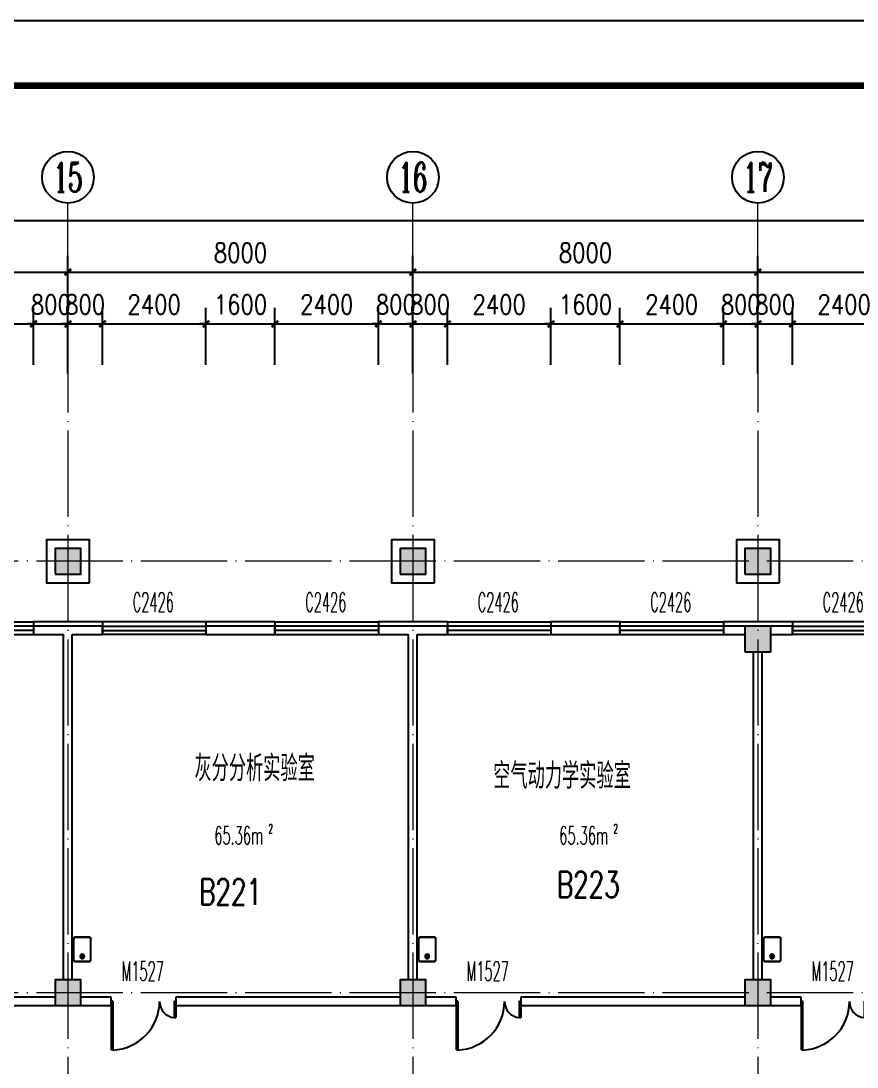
# Model space of a CAD drawing. Extents: x 1417642 to 3570900, y 124798 to 1191112.
# Drawn here: x 1547887 to 1567279, y 609646 to 633898 of the extents above; entities that cross this region are included whole.
import ezdxf
from ezdxf.enums import TextEntityAlignment as Align

# ---------------------------------------------------------------- set-up
doc = ezdxf.new("R2010")
doc.units = 0
doc.header["$LTSCALE"] = 1000
doc.header["$MEASUREMENT"] = 0
doc.linetypes.add('DOTE', pattern=[2.42, 2, -0.2, 0.02, -0.2])
doc.layers.get('0').update_dxf_attribs({"linetype": 'CONTINUOUS'})
doc.layers.get('Defpoints').update_dxf_attribs({"linetype": 'CONTINUOUS'})
for name, color, linetype in [('AXIS', 3, 'CONTINUOUS'), ('AXIS_TEXT', 7, 'CONTINUOUS'), ('COLUMN', 9, 'CONTINUOUS'), ('DOTE', 1, 'DOTE'), ('PUB_DIM', 3, 'CONTINUOUS'), ('PUB_HATCH', 8, 'CONTINUOUS'), ('PUB_TEXT', 40, 'CONTINUOUS'), ('PUB_TITLE', 4, 'CONTINUOUS'), ('SPACE', 7, 'CONTINUOUS'), ('SURFACE', 6, 'CONTINUOUS'), ('WALL', 4, 'CONTINUOUS'), ('WINDOW', 2, 'CONTINUOUS'), ('WINDOW_TEXT', 7, 'CONTINUOUS'), ('填充', 252, 'CONTINUOUS'), ('水点', 3, 'CONTINUOUS'), ('立面造型', 40, 'CONTINUOUS')]:
    doc.layers.add(name, color=color, linetype=linetype)
doc.styles.add('_TCH_AXIS', font='COMPLEX', dxfattribs={"bigfont": 'GBCBIG'})
doc.styles.add('_TCH_SPACE', font='ROMANS', dxfattribs={"width": 0.7, "height": 5, "bigfont": 'Z'})
doc.styles.add('_TCH_WINDOW', font='ROMANS.shx', dxfattribs={"width": 0.7, "height": 400, "bigfont": 'Z.shx'})
doc.styles.add('DIM_FONT', font='SIMPLEX.shx', dxfattribs={"width": 0.8})
doc.styles.get("Standard").update_dxf_attribs({"font": 'GBENOR', "bigfont": 'GBCBIG'})
doc.styles.add('Z', font='ROMANS', dxfattribs={"width": 0.7, "bigfont": 'Z'})
doc.dimstyles.new('DIMN150', dxfattribs={"dimscale": 1.5, "dimtxt": 300, "dimasz": 100, "dimexe": 250, "dimexo": 300, "dimgap": 150, "dimtad": 1, "dimdec": 0, "dimzin": 0, "dimdsep": 46, "dimtxsty": 'DIM_FONT', "dimblk": 'ARCHTICK', "dimcen": 0.09, "dimdle": 1.5, "dimclrt": 7, "dimazin": 2, "dimtfac": 1, "dimtdec": 0, "dimtix": 1, "dimtmove": 2, "dimatfit": 3, "dimldrblk": 'ARCHTICK', "dimfxl": 1, "dimtolj": 1, "dimtzin": 0, "dimarcsym": 0})

# ---------------------------------------------------------------- blocks, each defined once
blk = doc.blocks.new('M_E3')
for p, q in [((-275, -410), (-275, -50)), ((-255, -30), (255, -30)), ((275, -50), (275, -410)), ((255, -430), (-255, -430))]:
    blk.add_line(p, q)
at = {"const_width": 1.5}
for points in [[(-275, 0, 0.414214), (-305, -30, 0.414214)], [(305, -30, 0.414214), (275, 0, 0.414214)], [(-305, -430, 0.414214), (-275, -460, 0.414214)], [(275, -460, 0.414214), (305, -430, 0.414214)]]:
    blk.add_lwpolyline(points, format="xyb", dxfattribs=at)
for points in [[(-275, 0), (275, 0)], [(-305, -430), (-305, -30)], [(305, -30), (305, -430)], [(275, -460), (-275, -460)]]:
    blk.add_lwpolyline(points, dxfattribs=at)
for radius in [50, 32.5]:
    blk.add_circle((165, -230), radius)
for centre, start, end in [((-255, -50), 90, 180), ((255, -50), 0, 90), ((-255, -410), 180, 270), ((255, -410), 270, 0)]:
    blk.add_arc(centre, 20, start, end)
at = {"width": 0.8, "flags": 9}
for tag in ['XSIZE', 'YSIZE']:
    blk.add_attdef(tag, (0, 0), '', height=0.5, dxfattribs=at)
blk = doc.blocks.new('_ArchTick')
at = {"color": 0, "linetype": 'ByBlock', "const_width": 0.4}
blk.add_lwpolyline([(-0.5, -0.5), (0.5, 0.5)], dxfattribs=at)
blk = doc.blocks.new('*D2802')
at = {"layer": 'AXIS', "color": 0, "lineweight": -2}
for p, q in [((1443779, 626710), (1443779, 629649)), ((1588579, 626710), (1588579, 629649)), ((1443776, 629274), (1588581, 629274))]:
    blk.add_line(p, q, dxfattribs=at)
at = {"layer": 'Defpoints', "color": 0}
for p in [(1588579, 629274), (1443779, 626260), (1588579, 626260)]:
    blk.add_point(p, dxfattribs=at)
at = {"layer": 'AXIS', "color": 0, "lineweight": -2, "xscale": 150, "yscale": 150, "zscale": 150, "rotation": 180}
blk.add_blockref('_ArchTick', (1443779, 629274), dxfattribs=at)
at = {"layer": 'AXIS', "color": 0, "lineweight": -2, "xscale": 150, "yscale": 150, "zscale": 150}
blk.add_blockref('_ArchTick', (1588579, 629274), dxfattribs=at)
at = {"layer": 'AXIS', "color": 7, "insert": (1516179, 629724), "char_height": 450, "attachment_point": 5, "style": 'DIM_FONT'}
blk.add_mtext('\\A1;144800', dxfattribs=at)
blk = doc.blocks.new('*D2817')
at = {"layer": 'AXIS', "color": 0, "lineweight": -2}
for p, q in [((1540979, 625726), (1540979, 628449)), ((1548979, 625726), (1548979, 628449)), ((1540976, 628074), (1548981, 628074))]:
    blk.add_line(p, q, dxfattribs=at)
at = {"layer": 'Defpoints', "color": 0}
for p in [(1548979, 628074), (1540979, 625276), (1548979, 625276)]:
    blk.add_point(p, dxfattribs=at)
at = {"layer": 'AXIS', "color": 0, "lineweight": -2, "xscale": 150, "yscale": 150, "zscale": 150, "rotation": 180}
blk.add_blockref('_ArchTick', (1540979, 628074), dxfattribs=at)
at = {"layer": 'AXIS', "color": 0, "lineweight": -2, "xscale": 150, "yscale": 150, "zscale": 150}
blk.add_blockref('_ArchTick', (1548979, 628074), dxfattribs=at)
at = {"layer": 'AXIS', "color": 7, "insert": (1544979, 628524), "char_height": 450, "attachment_point": 5, "style": 'DIM_FONT'}
blk.add_mtext('\\A1;8000', dxfattribs=at)
blk = doc.blocks.new('*D2818')
at = {"layer": 'AXIS', "color": 0, "lineweight": -2}
for p, q in [((1548979, 625726), (1548979, 628449)), ((1556979, 625726), (1556979, 628449)), ((1548976, 628074), (1556981, 628074))]:
    blk.add_line(p, q, dxfattribs=at)
at = {"layer": 'Defpoints', "color": 0}
for p in [(1556979, 628074), (1548979, 625276), (1556979, 625276)]:
    blk.add_point(p, dxfattribs=at)
at = {"layer": 'AXIS', "color": 0, "lineweight": -2, "xscale": 150, "yscale": 150, "zscale": 150, "rotation": 180}
blk.add_blockref('_ArchTick', (1548979, 628074), dxfattribs=at)
at = {"layer": 'AXIS', "color": 0, "lineweight": -2, "xscale": 150, "yscale": 150, "zscale": 150}
blk.add_blockref('_ArchTick', (1556979, 628074), dxfattribs=at)
at = {"layer": 'AXIS', "color": 7, "insert": (1552979, 628524), "char_height": 450, "attachment_point": 5, "style": 'DIM_FONT'}
blk.add_mtext('\\A1;8000', dxfattribs=at)
blk = doc.blocks.new('*D2819')
at = {"layer": 'AXIS', "color": 0, "lineweight": -2}
for p, q in [((1556979, 625726), (1556979, 628449)), ((1564979, 625726), (1564979, 628449)), ((1556976, 628074), (1564981, 628074))]:
    blk.add_line(p, q, dxfattribs=at)
at = {"layer": 'Defpoints', "color": 0}
for p in [(1564979, 628074), (1556979, 625276), (1564979, 625276)]:
    blk.add_point(p, dxfattribs=at)
at = {"layer": 'AXIS', "color": 0, "lineweight": -2, "xscale": 150, "yscale": 150, "zscale": 150, "rotation": 180}
blk.add_blockref('_ArchTick', (1556979, 628074), dxfattribs=at)
at = {"layer": 'AXIS', "color": 0, "lineweight": -2, "xscale": 150, "yscale": 150, "zscale": 150}
blk.add_blockref('_ArchTick', (1564979, 628074), dxfattribs=at)
at = {"layer": 'AXIS', "color": 7, "insert": (1560979, 628524), "char_height": 450, "attachment_point": 5, "style": 'DIM_FONT'}
blk.add_mtext('\\A1;8000', dxfattribs=at)
blk = doc.blocks.new('*D2820')
at = {"layer": 'AXIS', "color": 0, "lineweight": -2}
for p, q in [((1564979, 625726), (1564979, 628449)), ((1574979, 625726), (1574979, 628449)), ((1564976, 628074), (1574981, 628074))]:
    blk.add_line(p, q, dxfattribs=at)
at = {"layer": 'Defpoints', "color": 0}
for p in [(1574979, 628074), (1564979, 625276), (1574979, 625276)]:
    blk.add_point(p, dxfattribs=at)
at = {"layer": 'AXIS', "color": 0, "lineweight": -2, "xscale": 150, "yscale": 150, "zscale": 150, "rotation": 180}
blk.add_blockref('_ArchTick', (1564979, 628074), dxfattribs=at)
at = {"layer": 'AXIS', "color": 0, "lineweight": -2, "xscale": 150, "yscale": 150, "zscale": 150}
blk.add_blockref('_ArchTick', (1574979, 628074), dxfattribs=at)
at = {"layer": 'AXIS', "color": 7, "insert": (1569979, 628524), "char_height": 450, "attachment_point": 5, "style": 'DIM_FONT'}
blk.add_mtext('\\A1;10000', dxfattribs=at)
blk = doc.blocks.new('*D2969')
at = {"layer": 'Defpoints', "color": 0}
for p in [(1548179, 626874), (1545779, 625473), (1548179, 625473)]:
    blk.add_point(p, dxfattribs=at)
at = {"layer": 'PUB_DIM', "color": 0, "lineweight": -2}
for p, q in [((1545779, 625923), (1545779, 627249)), ((1548179, 625923), (1548179, 627249)), ((1545776, 626874), (1548181, 626874))]:
    blk.add_line(p, q, dxfattribs=at)
at = {"layer": 'PUB_DIM', "color": 0, "lineweight": -2, "xscale": 150, "yscale": 150, "zscale": 150, "rotation": 180}
blk.add_blockref('_ArchTick', (1545779, 626874), dxfattribs=at)
at = {"layer": 'PUB_DIM', "color": 0, "lineweight": -2, "xscale": 150, "yscale": 150, "zscale": 150}
blk.add_blockref('_ArchTick', (1548179, 626874), dxfattribs=at)
at = {"layer": 'PUB_DIM', "color": 7, "insert": (1546979, 627324), "char_height": 450, "attachment_point": 5, "style": 'DIM_FONT'}
blk.add_mtext('\\A1;2400', dxfattribs=at)
blk = doc.blocks.new('*D2970')
at = {"layer": 'Defpoints', "color": 0}
for p in [(1548979, 626874), (1548179, 625473), (1548979, 625473)]:
    blk.add_point(p, dxfattribs=at)
at = {"layer": 'PUB_DIM', "color": 0, "lineweight": -2}
for p, q in [((1548179, 625923), (1548179, 627249)), ((1548979, 625923), (1548979, 627249)), ((1548179, 626874), (1548029, 626874)), ((1548179, 626874), (1548979, 626874)), ((1548979, 626874), (1549129, 626874))]:
    blk.add_line(p, q, dxfattribs=at)
at = {"layer": 'PUB_DIM', "color": 0, "lineweight": -2, "xscale": 150, "yscale": 150, "zscale": 150}
blk.add_blockref('_ArchTick', (1548179, 626874), dxfattribs=at)
at = {"layer": 'PUB_DIM', "color": 0, "lineweight": -2, "xscale": 150, "yscale": 150, "zscale": 150, "rotation": 180}
blk.add_blockref('_ArchTick', (1548979, 626874), dxfattribs=at)
at = {"layer": 'PUB_DIM', "color": 7, "insert": (1548579, 627324), "char_height": 450, "attachment_point": 5, "style": 'DIM_FONT'}
blk.add_mtext('\\A1;800', dxfattribs=at)
blk = doc.blocks.new('*D2971')
at = {"layer": 'Defpoints', "color": 0}
for p in [(1549779, 626874), (1548979, 625473), (1549779, 625473)]:
    blk.add_point(p, dxfattribs=at)
at = {"layer": 'PUB_DIM', "color": 0, "lineweight": -2}
for p, q in [((1548979, 625923), (1548979, 627249)), ((1549779, 625923), (1549779, 627249)), ((1548979, 626874), (1548829, 626874)), ((1548979, 626874), (1549779, 626874)), ((1549779, 626874), (1549929, 626874))]:
    blk.add_line(p, q, dxfattribs=at)
at = {"layer": 'PUB_DIM', "color": 0, "lineweight": -2, "xscale": 150, "yscale": 150, "zscale": 150}
blk.add_blockref('_ArchTick', (1548979, 626874), dxfattribs=at)
at = {"layer": 'PUB_DIM', "color": 0, "lineweight": -2, "xscale": 150, "yscale": 150, "zscale": 150, "rotation": 180}
blk.add_blockref('_ArchTick', (1549779, 626874), dxfattribs=at)
at = {"layer": 'PUB_DIM', "color": 7, "insert": (1549379, 627324), "char_height": 450, "attachment_point": 5, "style": 'DIM_FONT'}
blk.add_mtext('\\A1;800', dxfattribs=at)
blk = doc.blocks.new('*D2972')
at = {"layer": 'Defpoints', "color": 0}
for p in [(1552179, 626874), (1549779, 625473), (1552179, 625473)]:
    blk.add_point(p, dxfattribs=at)
at = {"layer": 'PUB_DIM', "color": 0, "lineweight": -2}
for p, q in [((1549779, 625923), (1549779, 627249)), ((1552179, 625923), (1552179, 627249)), ((1549776, 626874), (1552181, 626874))]:
    blk.add_line(p, q, dxfattribs=at)
at = {"layer": 'PUB_DIM', "color": 0, "lineweight": -2, "xscale": 150, "yscale": 150, "zscale": 150, "rotation": 180}
blk.add_blockref('_ArchTick', (1549779, 626874), dxfattribs=at)
at = {"layer": 'PUB_DIM', "color": 0, "lineweight": -2, "xscale": 150, "yscale": 150, "zscale": 150}
blk.add_blockref('_ArchTick', (1552179, 626874), dxfattribs=at)
at = {"layer": 'PUB_DIM', "color": 7, "insert": (1550979, 627324), "char_height": 450, "attachment_point": 5, "style": 'DIM_FONT'}
blk.add_mtext('\\A1;2400', dxfattribs=at)
blk = doc.blocks.new('*D2973')
at = {"layer": 'Defpoints', "color": 0}
for p in [(1553779, 626874), (1552179, 625473), (1553779, 625473)]:
    blk.add_point(p, dxfattribs=at)
at = {"layer": 'PUB_DIM', "color": 0, "lineweight": -2}
for p, q in [((1552179, 625923), (1552179, 627249)), ((1553779, 625923), (1553779, 627249)), ((1552179, 626874), (1552029, 626874)), ((1552179, 626874), (1553779, 626874)), ((1553779, 626874), (1553929, 626874))]:
    blk.add_line(p, q, dxfattribs=at)
at = {"layer": 'PUB_DIM', "color": 0, "lineweight": -2, "xscale": 150, "yscale": 150, "zscale": 150}
blk.add_blockref('_ArchTick', (1552179, 626874), dxfattribs=at)
at = {"layer": 'PUB_DIM', "color": 0, "lineweight": -2, "xscale": 150, "yscale": 150, "zscale": 150, "rotation": 180}
blk.add_blockref('_ArchTick', (1553779, 626874), dxfattribs=at)
at = {"layer": 'PUB_DIM', "color": 7, "insert": (1552979, 627324), "char_height": 450, "attachment_point": 5, "style": 'DIM_FONT'}
blk.add_mtext('\\A1;1600', dxfattribs=at)
blk = doc.blocks.new('*D2974')
at = {"layer": 'Defpoints', "color": 0}
for p in [(1556179, 626874), (1553779, 625473), (1556179, 625473)]:
    blk.add_point(p, dxfattribs=at)
at = {"layer": 'PUB_DIM', "color": 0, "lineweight": -2}
for p, q in [((1553779, 625923), (1553779, 627249)), ((1556179, 625923), (1556179, 627249)), ((1553776, 626874), (1556181, 626874))]:
    blk.add_line(p, q, dxfattribs=at)
at = {"layer": 'PUB_DIM', "color": 0, "lineweight": -2, "xscale": 150, "yscale": 150, "zscale": 150, "rotation": 180}
blk.add_blockref('_ArchTick', (1553779, 626874), dxfattribs=at)
at = {"layer": 'PUB_DIM', "color": 0, "lineweight": -2, "xscale": 150, "yscale": 150, "zscale": 150}
blk.add_blockref('_ArchTick', (1556179, 626874), dxfattribs=at)
at = {"layer": 'PUB_DIM', "color": 7, "insert": (1554979, 627324), "char_height": 450, "attachment_point": 5, "style": 'DIM_FONT'}
blk.add_mtext('\\A1;2400', dxfattribs=at)
blk = doc.blocks.new('*D2975')
at = {"layer": 'Defpoints', "color": 0}
for p in [(1556979, 626874), (1556179, 625473), (1556979, 625473)]:
    blk.add_point(p, dxfattribs=at)
at = {"layer": 'PUB_DIM', "color": 0, "lineweight": -2}
for p, q in [((1556179, 625923), (1556179, 627249)), ((1556979, 625923), (1556979, 627249)), ((1556179, 626874), (1556029, 626874)), ((1556179, 626874), (1556979, 626874)), ((1556979, 626874), (1557129, 626874))]:
    blk.add_line(p, q, dxfattribs=at)
at = {"layer": 'PUB_DIM', "color": 0, "lineweight": -2, "xscale": 150, "yscale": 150, "zscale": 150}
blk.add_blockref('_ArchTick', (1556179, 626874), dxfattribs=at)
at = {"layer": 'PUB_DIM', "color": 0, "lineweight": -2, "xscale": 150, "yscale": 150, "zscale": 150, "rotation": 180}
blk.add_blockref('_ArchTick', (1556979, 626874), dxfattribs=at)
at = {"layer": 'PUB_DIM', "color": 7, "insert": (1556579, 627324), "char_height": 450, "attachment_point": 5, "style": 'DIM_FONT'}
blk.add_mtext('\\A1;800', dxfattribs=at)
blk = doc.blocks.new('*D2976')
at = {"layer": 'Defpoints', "color": 0}
for p in [(1557779, 626874), (1556979, 625473), (1557779, 625473)]:
    blk.add_point(p, dxfattribs=at)
at = {"layer": 'PUB_DIM', "color": 0, "lineweight": -2}
for p, q in [((1556979, 625923), (1556979, 627249)), ((1557779, 625923), (1557779, 627249)), ((1556979, 626874), (1556829, 626874)), ((1556979, 626874), (1557779, 626874)), ((1557779, 626874), (1557929, 626874))]:
    blk.add_line(p, q, dxfattribs=at)
at = {"layer": 'PUB_DIM', "color": 0, "lineweight": -2, "xscale": 150, "yscale": 150, "zscale": 150}
blk.add_blockref('_ArchTick', (1556979, 626874), dxfattribs=at)
at = {"layer": 'PUB_DIM', "color": 0, "lineweight": -2, "xscale": 150, "yscale": 150, "zscale": 150, "rotation": 180}
blk.add_blockref('_ArchTick', (1557779, 626874), dxfattribs=at)
at = {"layer": 'PUB_DIM', "color": 7, "insert": (1557379, 627324), "char_height": 450, "attachment_point": 5, "style": 'DIM_FONT'}
blk.add_mtext('\\A1;800', dxfattribs=at)
blk = doc.blocks.new('*D2977')
at = {"layer": 'Defpoints', "color": 0}
for p in [(1560179, 626874), (1557779, 625473), (1560179, 625473)]:
    blk.add_point(p, dxfattribs=at)
at = {"layer": 'PUB_DIM', "color": 0, "lineweight": -2}
for p, q in [((1557779, 625923), (1557779, 627249)), ((1560179, 625923), (1560179, 627249)), ((1557776, 626874), (1560181, 626874))]:
    blk.add_line(p, q, dxfattribs=at)
at = {"layer": 'PUB_DIM', "color": 0, "lineweight": -2, "xscale": 150, "yscale": 150, "zscale": 150, "rotation": 180}
blk.add_blockref('_ArchTick', (1557779, 626874), dxfattribs=at)
at = {"layer": 'PUB_DIM', "color": 0, "lineweight": -2, "xscale": 150, "yscale": 150, "zscale": 150}
blk.add_blockref('_ArchTick', (1560179, 626874), dxfattribs=at)
at = {"layer": 'PUB_DIM', "color": 7, "insert": (1558979, 627324), "char_height": 450, "attachment_point": 5, "style": 'DIM_FONT'}
blk.add_mtext('\\A1;2400', dxfattribs=at)
blk = doc.blocks.new('*D2978')
at = {"layer": 'Defpoints', "color": 0}
for p in [(1561779, 626874), (1560179, 625473), (1561779, 625473)]:
    blk.add_point(p, dxfattribs=at)
at = {"layer": 'PUB_DIM', "color": 0, "lineweight": -2}
for p, q in [((1560179, 625923), (1560179, 627249)), ((1561779, 625923), (1561779, 627249)), ((1560179, 626874), (1560029, 626874)), ((1560179, 626874), (1561779, 626874)), ((1561779, 626874), (1561929, 626874))]:
    blk.add_line(p, q, dxfattribs=at)
at = {"layer": 'PUB_DIM', "color": 0, "lineweight": -2, "xscale": 150, "yscale": 150, "zscale": 150}
blk.add_blockref('_ArchTick', (1560179, 626874), dxfattribs=at)
at = {"layer": 'PUB_DIM', "color": 0, "lineweight": -2, "xscale": 150, "yscale": 150, "zscale": 150, "rotation": 180}
blk.add_blockref('_ArchTick', (1561779, 626874), dxfattribs=at)
at = {"layer": 'PUB_DIM', "color": 7, "insert": (1560979, 627324), "char_height": 450, "attachment_point": 5, "style": 'DIM_FONT'}
blk.add_mtext('\\A1;1600', dxfattribs=at)
blk = doc.blocks.new('*D2979')
at = {"layer": 'Defpoints', "color": 0}
for p in [(1564179, 626874), (1561779, 625473), (1564179, 625473)]:
    blk.add_point(p, dxfattribs=at)
at = {"layer": 'PUB_DIM', "color": 0, "lineweight": -2}
for p, q in [((1561779, 625923), (1561779, 627249)), ((1564179, 625923), (1564179, 627249)), ((1561776, 626874), (1564181, 626874))]:
    blk.add_line(p, q, dxfattribs=at)
at = {"layer": 'PUB_DIM', "color": 0, "lineweight": -2, "xscale": 150, "yscale": 150, "zscale": 150, "rotation": 180}
blk.add_blockref('_ArchTick', (1561779, 626874), dxfattribs=at)
at = {"layer": 'PUB_DIM', "color": 0, "lineweight": -2, "xscale": 150, "yscale": 150, "zscale": 150}
blk.add_blockref('_ArchTick', (1564179, 626874), dxfattribs=at)
at = {"layer": 'PUB_DIM', "color": 7, "insert": (1562979, 627324), "char_height": 450, "attachment_point": 5, "style": 'DIM_FONT'}
blk.add_mtext('\\A1;2400', dxfattribs=at)
blk = doc.blocks.new('*D2980')
at = {"layer": 'Defpoints', "color": 0}
for p in [(1564979, 626874), (1564179, 625473), (1564979, 625473)]:
    blk.add_point(p, dxfattribs=at)
at = {"layer": 'PUB_DIM', "color": 0, "lineweight": -2}
for p, q in [((1564179, 625923), (1564179, 627249)), ((1564979, 625923), (1564979, 627249)), ((1564179, 626874), (1564029, 626874)), ((1564179, 626874), (1564979, 626874)), ((1564979, 626874), (1565129, 626874))]:
    blk.add_line(p, q, dxfattribs=at)
at = {"layer": 'PUB_DIM', "color": 0, "lineweight": -2, "xscale": 150, "yscale": 150, "zscale": 150}
blk.add_blockref('_ArchTick', (1564179, 626874), dxfattribs=at)
at = {"layer": 'PUB_DIM', "color": 0, "lineweight": -2, "xscale": 150, "yscale": 150, "zscale": 150, "rotation": 180}
blk.add_blockref('_ArchTick', (1564979, 626874), dxfattribs=at)
at = {"layer": 'PUB_DIM', "color": 7, "insert": (1564579, 627324), "char_height": 450, "attachment_point": 5, "style": 'DIM_FONT'}
blk.add_mtext('\\A1;800', dxfattribs=at)
blk = doc.blocks.new('*D2981')
at = {"layer": 'Defpoints', "color": 0}
for p in [(1565779, 626874), (1564979, 625473), (1565779, 625473)]:
    blk.add_point(p, dxfattribs=at)
at = {"layer": 'PUB_DIM', "color": 0, "lineweight": -2}
for p, q in [((1564979, 625923), (1564979, 627249)), ((1565779, 625923), (1565779, 627249)), ((1564979, 626874), (1564829, 626874)), ((1564979, 626874), (1565779, 626874)), ((1565779, 626874), (1565929, 626874))]:
    blk.add_line(p, q, dxfattribs=at)
at = {"layer": 'PUB_DIM', "color": 0, "lineweight": -2, "xscale": 150, "yscale": 150, "zscale": 150}
blk.add_blockref('_ArchTick', (1564979, 626874), dxfattribs=at)
at = {"layer": 'PUB_DIM', "color": 0, "lineweight": -2, "xscale": 150, "yscale": 150, "zscale": 150, "rotation": 180}
blk.add_blockref('_ArchTick', (1565779, 626874), dxfattribs=at)
at = {"layer": 'PUB_DIM', "color": 7, "insert": (1565379, 627324), "char_height": 450, "attachment_point": 5, "style": 'DIM_FONT'}
blk.add_mtext('\\A1;800', dxfattribs=at)
blk = doc.blocks.new('*D2982')
at = {"layer": 'Defpoints', "color": 0}
for p in [(1568179, 626874), (1565779, 625473), (1568179, 625473)]:
    blk.add_point(p, dxfattribs=at)
at = {"layer": 'PUB_DIM', "color": 0, "lineweight": -2}
for p, q in [((1565779, 625923), (1565779, 627249)), ((1568179, 625923), (1568179, 627249)), ((1565776, 626874), (1568181, 626874))]:
    blk.add_line(p, q, dxfattribs=at)
at = {"layer": 'PUB_DIM', "color": 0, "lineweight": -2, "xscale": 150, "yscale": 150, "zscale": 150, "rotation": 180}
blk.add_blockref('_ArchTick', (1565779, 626874), dxfattribs=at)
at = {"layer": 'PUB_DIM', "color": 0, "lineweight": -2, "xscale": 150, "yscale": 150, "zscale": 150}
blk.add_blockref('_ArchTick', (1568179, 626874), dxfattribs=at)
at = {"layer": 'PUB_DIM', "color": 7, "insert": (1566979, 627324), "char_height": 450, "attachment_point": 5, "style": 'DIM_FONT'}
blk.add_mtext('\\A1;2400', dxfattribs=at)
blk = doc.blocks.new('_FZH')
blk.add_lwpolyline([(-0.5, -0.5), (0.5, -0.5), (0.5, 0.5), (-0.5, 0.5)], close=True)
at = {"layer": 'PUB_HATCH'}
blk.add_solid([(-0.5, -0.5), (0.5, -0.5), (-0.5, 0.5), (0.5, 0.5)], dxfattribs=at)
blk = doc.blocks.new('$DorLib2D$00000225')
at = {"color": 0}
for p, q in [((0.475, -0.001), (0.475, 0.752)), ((0.475, 0.752), (0.5, 0.752)), ((0.5, -0.001), (0.5, 0.752)), ((-0.5, 0), (-0.5, 0.252)), ((-0.475, 0.252), (-0.5, 0.252)), ((-0.475, 0), (-0.475, 0.252)), ((-0.475, 0), (-0.5, 0)), ((0.475, -0.001), (0.5, -0.001))]:
    blk.add_line(p, q, dxfattribs=at)
for centre, radius, start, end in [((0.505, -0.002), 0.755, 92.2493, 179.7238), ((-0.501, 0.003), 0.251, 359.7899, 84.0974)]:
    blk.add_arc(centre, radius, start, end, dxfattribs=at)
blk = doc.blocks.new('$TCHSYS$WIN2D')
for p, q in [((-0.5, 0.5), (0.5, 0.5)), ((-0.5, 0.5), (-0.5, -0.5)), ((0.5, 0.5), (0.5, -0.5)), ((0.5, 0.167), (-0.5, 0.167)), ((0.5, -0.167), (-0.5, -0.167)), ((-0.5, -0.5), (0.5, -0.5))]:
    blk.add_line(p, q)

msp = doc.modelspace()

# ---------------------------------------------------------------- linework, layer by layer
at = {"layer": 'AXIS', "lineweight": 0}
for p, q in [((1548978.7, 627057.7, 0), (1548978.7, 629674.2, 0)), ((1556978.7, 627057.7, 0), (1556978.7, 629674.2, 0)), ((1564978.7, 627057.7, 0), (1564978.7, 629674.2, 0))]:
    msp.add_line(p, q, dxfattribs=at)
at = {"layer": 'AXIS'}
for centre in [(1548978.7, 630274.2), (1556978.7, 630274.2), (1564978.7, 630274.2)]:
    msp.add_circle(centre, 600, dxfattribs=at)
at = {"layer": 'DOTE', "lineweight": 0, "elevation": 0}
for points in [[(1548978.7, 626822.2), (1548978.7, 515570.4)], [(1556978.7, 626822.2), (1556978.7, 515570.4)], [(1564978.7, 626822.2), (1564978.7, 515570.4)], [(1596227.1, 621370.9), (1432052.3, 621370.9)], [(1596227.1, 611370.9), (1432052.3, 611370.9)]]:
    msp.add_lwpolyline(points, dxfattribs=at)
at = {"layer": 'PUB_TITLE'}
msp.add_lwpolyline([(1417642.3, 507748.4), (1618342.3, 507748.4), (1618342.3, 633898.4), (1417642.3, 633898.4)], close=True, dxfattribs=at)
at = {"layer": 'PUB_TITLE', "const_width": 150}
msp.add_lwpolyline([(1421392.3, 509248.4), (1616842.3, 509248.4), (1616842.3, 632398.4), (1421392.3, 632398.4)], close=True, dxfattribs=at)
at = {"layer": 'SURFACE'}
for p, q in [((1548178.7, 619970.9), (1548178.7, 619870.9)), ((1548978.7, 619970.9), (1548178.7, 619970.9)), ((1549778.7, 619970.9), (1548978.7, 619970.9)), ((1549778.7, 619970.9), (1549778.7, 619870.9)), ((1552178.7, 619970.9), (1552178.7, 619870.9)), ((1553778.7, 619970.9), (1552178.7, 619970.9)), ((1553778.7, 619970.9), (1553778.7, 619870.9)), ((1556178.7, 619970.9), (1556178.7, 619870.9)), ((1556978.7, 619970.9), (1556178.7, 619970.9)), ((1557778.7, 619970.9), (1556978.7, 619970.9)), ((1557778.7, 619970.9), (1557778.7, 619870.9)), ((1560178.7, 619970.9), (1560178.7, 619870.9)), ((1561778.7, 619970.9), (1560178.7, 619970.9)), ((1561778.7, 619970.9), (1561778.7, 619870.9)), ((1564178.7, 619970.9), (1564178.7, 619870.9)), ((1564978.7, 619970.9), (1564178.7, 619970.9)), ((1565778.7, 619970.9), (1564798.7, 619970.9)), ((1565778.7, 619970.9), (1565778.7, 619870.9))]:
    msp.add_line(p, q, dxfattribs=at)
at = {"layer": 'WALL'}
for p, q in [((1548978.7, 619870.9), (1548178.7, 619870.9)), ((1548178.7, 619870.9), (1548178.7, 619670.9)), ((1548178.7, 619670.9), (1548878.7, 619670.9)), ((1548878.7, 611670.9), (1548878.7, 619670.9)), ((1549778.7, 619870.9), (1548978.7, 619870.9)), ((1549078.7, 611670.9), (1549078.7, 619670.9)), ((1549078.7, 619670.9), (1549778.7, 619670.9)), ((1549778.7, 619670.9), (1549778.7, 619870.9)), ((1553778.7, 619870.9), (1552178.7, 619870.9)), ((1552178.7, 619870.9), (1552178.7, 619670.9)), ((1552178.7, 619670.9), (1553778.7, 619670.9)), ((1553778.7, 619670.9), (1553778.7, 619870.9)), ((1556978.7, 619870.9), (1556178.7, 619870.9)), ((1556178.7, 619870.9), (1556178.7, 619670.9)), ((1556178.7, 619670.9), (1556878.7, 619670.9)), ((1556878.7, 611670.9), (1556878.7, 619670.9)), ((1557778.7, 619870.9), (1556978.7, 619870.9)), ((1557078.7, 619670.9), (1557778.7, 619670.9)), ((1557078.7, 611670.9), (1557078.7, 619670.9)), ((1557778.7, 619670.9), (1557778.7, 619870.9)), ((1561778.7, 619870.9), (1560178.7, 619870.9)), ((1560178.7, 619870.9), (1560178.7, 619670.9)), ((1560178.7, 619670.9), (1561778.7, 619670.9)), ((1561778.7, 619670.9), (1561778.7, 619870.9)), ((1564678.7, 619870.9), (1564178.7, 619870.9)), ((1564178.7, 619870.9), (1564178.7, 619670.9)), ((1564178.7, 619670.9), (1564678.7, 619670.9)), ((1565778.7, 619870.9), (1565278.7, 619870.9)), ((1565278.7, 619670.9), (1565778.7, 619670.9)), ((1565778.7, 619670.9), (1565778.7, 619870.9)), ((1564878.7, 611670.9), (1564878.7, 619270.9)), ((1565078.7, 611670.9), (1565078.7, 619270.9)), ((1548678.7, 611270.9), (1543478.7, 611270.9)), ((1549978.7, 611270.9), (1549278.7, 611270.9)), ((1549978.7, 611070.9), (1549978.7, 611270.9)), ((1556678.7, 611270.9), (1551478.7, 611270.9)), ((1551478.7, 611270.9), (1551478.7, 611070.9)), ((1557978.7, 611270.9), (1557278.7, 611270.9)), ((1557978.7, 611070.9), (1557978.7, 611270.9)), ((1564678.7, 611270.9), (1559478.7, 611270.9)), ((1559478.7, 611270.9), (1559478.7, 611070.9)), ((1565978.7, 611270.9), (1565278.7, 611270.9)), ((1565978.7, 611070.9), (1565978.7, 611270.9)), ((1543478.7, 611070.9), (1548678.7, 611070.9)), ((1549278.7, 611070.9), (1549978.7, 611070.9)), ((1551478.7, 611070.9), (1556678.7, 611070.9)), ((1557278.7, 611070.9), (1557978.7, 611070.9)), ((1559478.7, 611070.9), (1564678.7, 611070.9)), ((1565278.7, 611070.9), (1565978.7, 611070.9))]:
    msp.add_line(p, q, dxfattribs=at)
at = {"layer": '立面造型', "elevation": 0}
for points in [[(1549478.7, 620870.5), (1549478.7, 621870.5), (1548478.7, 621870.5), (1548478.7, 620870.5)], [(1557478.7, 620870.5), (1557478.7, 621870.5), (1556478.7, 621870.5), (1556478.7, 620870.5)], [(1565478.7, 620870.5), (1565478.7, 621870.5), (1564478.7, 621870.5), (1564478.7, 620870.5)]]:
    msp.add_lwpolyline(points, close=True, dxfattribs=at)

# ---------------------------------------------------------------- block references
at = {"layer": 'COLUMN', "lineweight": 0, "xscale": 600, "yscale": 600, "zscale": 600}
for p in [(1548978.7, 621370.9, 0), (1556978.7, 621370.9, 0), (1564978.7, 621370.9, 0), (1564978.7, 619570.9, 0), (1548978.7, 611370.9, 0), (1556978.7, 611370.9, 0), (1564978.7, 611370.9, 0)]:
    msp.add_blockref('_FZH', p, dxfattribs=at)
at = {"layer": 'WINDOW', "color": 2}
ref = msp.add_blockref('$TCHSYS$WIN2D', (1546978.7, 619820.9), dxfattribs=dict(at, xscale=-2400, yscale=-300, zscale=-2400, rotation=180))
ref.add_attrib('A', 'C2426', (1546479.9, 620198.5), dxfattribs={"layer": 'WINDOW_TEXT', "color": 2, "height": 446.25, "style": '_TCH_WINDOW', "width": 0.494118})
ref = msp.add_blockref('$TCHSYS$WIN2D', (1550978.7, 619820.9), dxfattribs=dict(at, xscale=2400, yscale=-300, zscale=2400, rotation=180))
ref.add_attrib('A', 'C2426', (1550479.9, 620198.5), dxfattribs={"layer": 'WINDOW_TEXT', "color": 2, "height": 446.25, "style": '_TCH_WINDOW', "width": 0.494118})
ref = msp.add_blockref('$TCHSYS$WIN2D', (1554978.7, 619820.9), dxfattribs=dict(at, xscale=-2400, yscale=-300, zscale=-2400, rotation=180))
ref.add_attrib('A', 'C2426', (1554479.9, 620198.5), dxfattribs={"layer": 'WINDOW_TEXT', "color": 2, "height": 446.25, "style": '_TCH_WINDOW', "width": 0.494118})
ref = msp.add_blockref('$TCHSYS$WIN2D', (1558978.7, 619820.9), dxfattribs=dict(at, xscale=-2400, yscale=-300, zscale=-2400, rotation=180))
ref.add_attrib('A', 'C2426', (1558479.9, 620198.5), dxfattribs={"layer": 'WINDOW_TEXT', "color": 2, "height": 446.25, "style": '_TCH_WINDOW', "width": 0.494118})
ref = msp.add_blockref('$TCHSYS$WIN2D', (1562978.7, 619820.9), dxfattribs=dict(at, xscale=-2400, yscale=-300, zscale=-2400, rotation=180))
ref.add_attrib('A', 'C2426', (1562479.9, 620198.5), dxfattribs={"layer": 'WINDOW_TEXT', "color": 2, "height": 446.25, "style": '_TCH_WINDOW', "width": 0.494118})
ref = msp.add_blockref('$TCHSYS$WIN2D', (1566978.7, 619820.9), dxfattribs=dict(at, xscale=2400, yscale=-300, zscale=2400, rotation=180))
ref.add_attrib('A', 'C2426', (1566479.9, 620198.5), dxfattribs={"layer": 'WINDOW_TEXT', "color": 2, "height": 446.25, "style": '_TCH_WINDOW', "width": 0.494118})
at = {"layer": 'WINDOW', "lineweight": 0}
ref = msp.add_blockref('$DorLib2D$00000225', (1550728.7, 611170.9), dxfattribs=dict(at, xscale=1500, yscale=1500, zscale=1500, rotation=180))
ref.add_attrib('A', 'M1527', (1550219.4, 611644.4), dxfattribs={"layer": 'WINDOW_TEXT', "lineweight": 0, "height": 446.25, "style": '_TCH_WINDOW', "width": 0.494118})
ref = msp.add_blockref('$DorLib2D$00000225', (1558728.7, 611170.9), dxfattribs=dict(at, xscale=1500, yscale=1500, zscale=1500, rotation=180))
ref.add_attrib('A', 'M1527', (1558219.4, 611644.4), dxfattribs={"layer": 'WINDOW_TEXT', "lineweight": 0, "height": 446.25, "style": '_TCH_WINDOW', "width": 0.494118})
ref = msp.add_blockref('$DorLib2D$00000225', (1566728.7, 611170.9), dxfattribs=dict(at, xscale=1500, yscale=1500, zscale=1500, rotation=180))
ref.add_attrib('A', 'M1527', (1566219.4, 611644.4), dxfattribs={"layer": 'WINDOW_TEXT', "lineweight": 0, "height": 446.25, "style": '_TCH_WINDOW', "width": 0.494118})
at = {"layer": '水点', "xscale": -1, "rotation": 90}
for p in [(1549078.7, 612375.9, 0), (1557078.7, 612375.9, 0), (1565078.7, 612375.9, 0)]:
    msp.add_blockref('M_E3', p, dxfattribs=at)

# ---------------------------------------------------------------- texts
at = {"layer": 'AXIS_TEXT', "style": '_TCH_AXIS', "width": 0.724138}
for s, p, p2 in [('15', (1548639.3, 629934.8), (1549318.1, 629934.8)), ('16', (1556639.3, 629934.8), (1557318.1, 629934.8)), ('17', (1564639.3, 629934.8), (1565318.1, 629934.8))]:
    msp.add_text(s, height=678.82, dxfattribs=at).set_placement(p, p2, align=Align.FIT)
at = {"layer": 'PUB_TEXT', "color": 1, "lineweight": 60, "style": 'Z', "width": 0.7}
for s, p in [('B223', (1560315, 613581.4)), ('B221', (1552019.4, 613411.3))]:
    msp.add_text(s, height=600, dxfattribs=at).set_placement(p)
at = {"layer": 'SPACE', "style": '_TCH_SPACE', "width": 0.525}
for s, height, p in [('2', 210, (1553632.6, 615069.7, 0)), ('2', 210, (1561632.6, 615069.7, 0)), ('65.36m', 420, (1552372.6, 614807.2, 0)), ('65.36m', 420, (1560372.6, 614807.2, 0))]:
    msp.add_text(s, height=height, dxfattribs=at).set_placement(p)
at = {"layer": '填充', "char_height": 600, "width": 5704.437, "attachment_point": 1, "style": '_TCH_WINDOW'}
for s, insert in [('{\\C2;灰分分析实验室}', (1551911.1, 616872.3)), ('{\\C2;空气动力学实验室}', (1558840.2, 616698.4))]:
    msp.add_mtext(s, dxfattribs=dict(at, insert=insert))

# ---------------------------------------------------------------- dimensions: what is measured, and where the dimension line sits
at = {"layer": 'AXIS'}
for p1, p2, distance, picture, middle in [((1443778.7, 626260.2), (1588578.7, 626260.2), 3013.9, '*D2802', (1516178.7, 629724.2)), ((1540978.7, 625276.3), (1548978.7, 625276.3), 2797.8, '*D2817', (1544978.7, 628524.2)), ((1548978.7, 625276.3), (1556978.7, 625276.3), 2797.8, '*D2818', (1552978.7, 628524.2)), ((1556978.7, 625276.3), (1564978.7, 625276.3), 2797.8, '*D2819', (1560978.7, 628524.2)), ((1564978.7, 625276.3), (1574978.7, 625276.3), 2797.8, '*D2820', (1569978.7, 628524.2))]:
    dim = msp.add_aligned_dim(p1=p1, p2=p2, distance=distance, dimstyle='DIMN150', dxfattribs=at)
    dim.commit()
    dim.dimension.update_dxf_attribs({"geometry": picture, "text_midpoint": middle})
at = {"layer": 'PUB_DIM'}
for p1, p2, picture, middle in [((1545778.7, 625472.7), (1548178.7, 625472.7), '*D2969', (1546978.7, 627324.2)), ((1548178.7, 625472.7), (1548978.7, 625472.7), '*D2970', (1548578.7, 627324.2)), ((1548978.7, 625472.7), (1549778.7, 625472.7), '*D2971', (1549378.7, 627324.2)), ((1549778.7, 625472.7), (1552178.7, 625472.7), '*D2972', (1550978.7, 627324.2)), ((1552178.7, 625472.7), (1553778.7, 625472.7), '*D2973', (1552978.7, 627324.2)), ((1553778.7, 625472.7), (1556178.7, 625472.7), '*D2974', (1554978.7, 627324.2)), ((1556178.7, 625472.7), (1556978.7, 625472.7), '*D2975', (1556578.7, 627324.2)), ((1556978.7, 625472.7), (1557778.7, 625472.7), '*D2976', (1557378.7, 627324.2)), ((1557778.7, 625472.7), (1560178.7, 625472.7), '*D2977', (1558978.7, 627324.2)), ((1560178.7, 625472.7), (1561778.7, 625472.7), '*D2978', (1560978.7, 627324.2)), ((1561778.7, 625472.7), (1564178.7, 625472.7), '*D2979', (1562978.7, 627324.2)), ((1564178.7, 625472.7), (1564978.7, 625472.7), '*D2980', (1564578.7, 627324.2)), ((1564978.7, 625472.7), (1565778.7, 625472.7), '*D2981', (1565378.7, 627324.2)), ((1565778.7, 625472.7), (1568178.7, 625472.7), '*D2982', (1566978.7, 627324.2))]:
    dim = msp.add_aligned_dim(p1=p1, p2=p2, distance=1401.5, dimstyle='DIMN150', dxfattribs=at)
    dim.commit()
    dim.dimension.update_dxf_attribs({"geometry": picture, "text_midpoint": middle})

doc.saveas('drawing.dxf')
